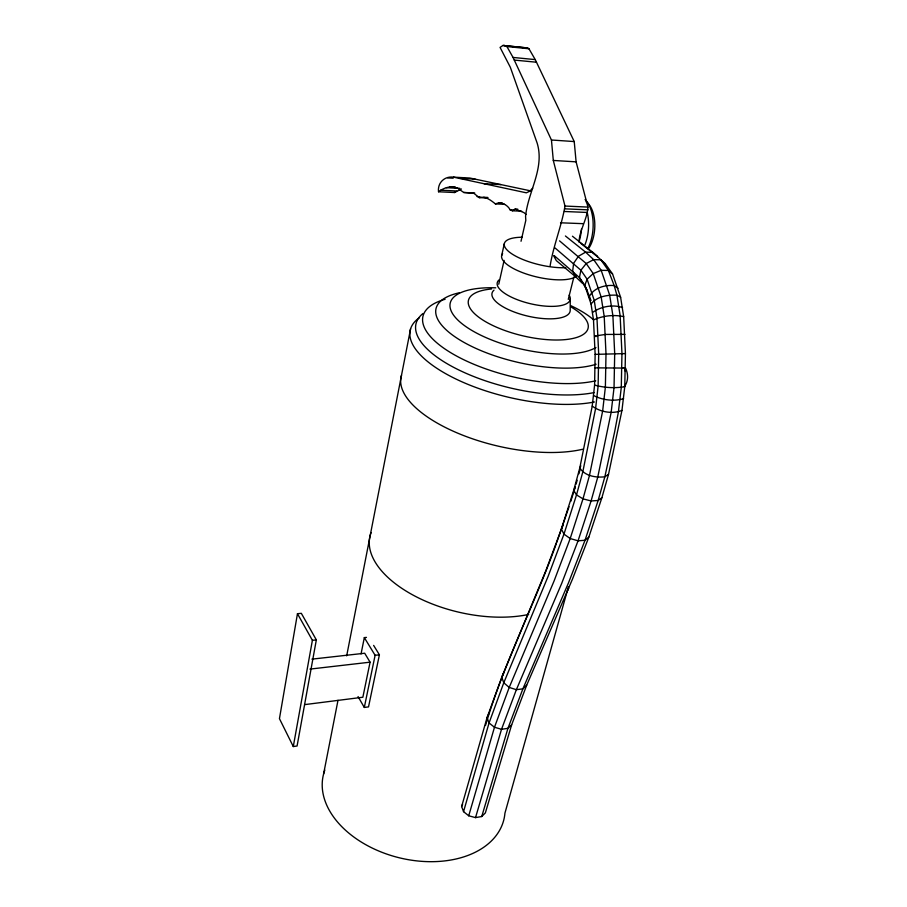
<?xml version="1.0" encoding="UTF-8"?>
<svg xmlns="http://www.w3.org/2000/svg" width="907" height="907" viewBox="0 0 907 907"><rect width="100%" height="100%" fill="white"/><g stroke="black" fill="none" stroke-linecap="round" stroke-linejoin="round"><path stroke-width="1.36" d="M572.442 236.217L592.759 252.35L605.457 263.982L612.554 273.971L620.615 297.269L623.665 316.645L625.433 353.583L624.764 386.699L621.953 410.429L608.529 474.327L601.908 497.66L588.847 537.069L572.408 579.301L526.706 685.159L511.661 724.795L485.358 812.899L481.742 816.527L475.529 817.615L468.726 815.79L463.545 811.652L461.629 806.55L487.025 717.754L501.764 677.257L545.821 570.832L561.41 529.076L573.7 490.358L579.788 467.978L592.226 406.075L594.595 385.078L595.139 354.376L593.495 319.91L591.058 304.026L584.788 285.365L579.437 277.542L554.177 255.593M570.254 298.822L570.208 310.489A40.067 14.172 13.1 0 1 524.291 315.239A40.067 14.172 13.1 0 1 493.986 290.149M297.462 613.71L279.447 718.65L293.29 746.54L297.077 746.008L316.339 639.889L301.328 613.336L297.462 613.71L312.393 640.308L293.29 746.54M323.595 773.977L337.994 700.317M346.678 655.852L410.588 328.788M361.043 653.947L364.331 637.61L366.451 637.383M311.906 659.14L364.693 653.233L370.079 662.178L362.857 697.234L304.899 704.592M373.627 645.399L379.409 654.809L368.525 706.893L364.308 707.449L375.113 655.296L364.331 637.61M501.639 255.706L504.303 243.756M498.748 284.242L504.099 260.411M521.026 241.262L525.811 220.356L525.561 216.32C527.976 191.694 544.835 168.487 537.171 143.147L510.324 67.243L500.074 47.413L502.943 45.463L527.659 47.969L528.974 48.774L535.232 59.601L574.233 141.56L576.104 161.843L587.94 207.079C587.305 218.712 580.072 229.278 579.04 241.058M550.118 265.955C553.372 245.672 561.603 226.036 564.993 206.059L553.304 160.448L551.445 140.007L513.056 57.447L506.911 46.552L504.077 45.35M568.27 299.389L573.882 277.009M576.115 484.123L577.169 480.257M578.915 473.805L579.97 469.939M568.485 586.591L504.927 813.182A92.979 62.311 14.1 0 1 399.987 857.954A92.979 62.311 14.1 0 1 324.831 770.111M485.494 725.475C503.895 663.051 534.359 605.037 556.206 543.849M463.545 811.652L489.054 722.958L503.77 682.778L548.145 576.296L563.973 534.132L576.512 494.905L582.793 471.923L595.57 408.717L598.121 386.189L598.699 354.081L596.976 318.176L594.244 300.387L587.101 279.209L580.899 270.218L554.914 247.849M468.726 815.79L494.474 727.267L509.224 687.427L554.064 581.013L570.197 538.531L582.997 498.861L589.493 475.381L602.645 411.041L605.377 387.13L606.001 353.775L604.221 316.577L601.182 297.054L593.223 273.585L586.217 263.529L559.528 240.854M475.529 817.615L501.526 729.285L516.366 689.694L561.682 583.428L578.054 540.821L591.092 500.959L597.736 477.207L611.171 412.288L614.039 387.595L614.697 353.549L612.883 315.636L609.674 295.115L601.182 270.32L593.666 259.64L585.627 252.146L565.412 235.979M481.742 816.527L507.943 728.355L522.897 688.832L568.53 582.782L585.026 540.266L598.144 500.494L604.844 476.799L614.629 431.891L618.381 412.061L621.284 387.436L621.953 353.469L620.139 315.659L616.93 295.194L614.198 285.58L608.404 270.467L600.853 259.821L593.666 259.64L586.217 263.529L580.899 270.218L579.437 277.542L586.965 290.07L590.865 300.523L589.108 296.952C593.439 287.916 604.844 284.685 614.198 285.58L618.052 288.256M556.694 542.522L569.052 506.707M570.741 501.39L575.412 486.696L573.7 490.358L576.512 494.905L582.997 498.861L591.092 500.959L598.144 500.494L601.908 497.66M461.629 806.55L462.593 804.328M503.793 672.62L501.764 677.257L503.77 682.778L509.224 687.427L516.366 689.694L522.897 688.832L526.706 685.159M488.975 713.333L487.025 717.754L489.054 722.958L494.474 727.267L501.526 729.285L507.943 728.355L511.661 724.795M563.258 524.96L561.41 529.076L563.973 534.132L570.197 538.531L578.054 540.821L585.026 540.266L588.847 537.069M580.843 465.847L579.788 467.978C584.89 476.084 595.967 477.83 604.844 476.799L608.529 474.327M591.058 304.026C596.908 296.328 607.826 294.73 616.93 295.194L620.615 297.269M532.738 188.18L529.677 191.252L526.343 192.817L453.466 177.148C444.521 175.901 437.344 182.919 438.535 191.762L454.611 192.522L461.425 188.996M438.535 191.762C443.274 188.157 449.43 186.014 455.393 187.046M592.6 312.416C600.797 306.509 612.985 304.151 622.553 307.609M449.974 186.785L457.151 187.851L463.715 192.465L473.987 193.384L479.202 197.624C485.562 195.844 490.868 200.368 495.426 203.894C500.845 201.195 507.682 204.903 510.188 209.914L512.398 210.787L515.131 209.052L517.795 209.166M593.495 319.91C602.679 315.772 613.824 314.389 623.665 316.645M621.953 410.429C612.61 414.295 600.241 412.107 592.226 406.075M623.608 398.695C613.982 401.552 602.531 400.168 593.632 395.565M624.764 386.699C614.855 388.4 604.277 387.765 594.595 385.078M309.967 669.105L370.079 662.178M375.113 655.296L379.409 654.809M312.393 640.308L316.339 639.889M595.139 354.376L625.433 353.583M560.537 222.793L583.382 223.678M510.188 209.914L514.167 210.084M512.398 210.787L521.684 211.184M565.084 208.848L588.042 209.846M564.449 211.49L587.385 212.465M498.521 202.941L502.455 203.111M564.993 206.059L587.94 207.079M495.426 203.894L504.575 204.302M477.048 196.604L479.837 196.728M483.726 197.261L487.921 197.465M479.202 197.624L487.569 198.021M440.575 190.209L456.686 190.98M463.715 192.465L474.712 192.987M446.403 187.704L459.906 188.373M484.1 183.736L500.936 184.597M453.466 177.148L469.815 178.021L531.377 191.026M458.715 178.282L475.143 179.144M447.775 177.931L453.194 178.214M553.304 160.448L576.104 161.843M551.445 140.007L574.233 141.56M595.128 367.857L625.388 368.083L624.027 367.766M513.056 57.447L535.232 59.601M514.28 60.077L536.479 62.22M502.943 45.463L527.659 47.969M506.911 46.552L528.974 48.774M624.98 334.377L605.536 334.434L594.686 336.043L595.944 336.656M515.131 209.052L523.861 212.578L526.083 214.392M580.514 243.144L597.611 256.726L592.759 252.35L585.627 252.146L578.485 256.228L573.643 263.279L572.668 271L575.82 276.941L582.249 283.165M575.82 276.941L556.32 260.615L553.735 255.865M612.554 273.971L608.404 270.467L601.182 270.32L593.223 273.585L587.101 279.209L584.788 285.365L586.965 290.07M600.853 259.821L605.457 263.982M358.072 696.587L364.308 707.449M454.532 191.604L454.611 192.522M565.798 267.701A39.568 12.721 13 0 1 510.936 253.234A39.568 12.721 13 0 1 522.319 237.226M576.342 276.295A39.398 12.97 13 0 1 529.11 274.889A39.398 12.97 13 0 1 502.637 253.62M587.441 213.383A30.872 15.975 -86.7 0 1 585.015 244.641M585.094 199.54A30.815 16.031 -86.7 0 1 587.781 248.586M586.069 201.83A27.029 14.115 -86.6 0 1 594.731 222.226A27.029 14.115 -86.6 0 1 588.938 248.065M581.455 229.074A30.951 15.884 -86.8 0 1 578.904 242.112M595.74 380.804A102.106 38.479 13.1 0 1 456.958 356.247A102.106 38.479 13.1 0 1 445.088 299.276M594.38 392.538A107.162 40.974 13.1 0 1 462.865 371.881A107.162 40.974 13.1 0 1 422.9 313.561M625.127 368.231A107.162 40.974 13.1 0 1 625.025 370.94M595.922 347.528A78.592 28.707 13.1 0 1 471.493 330.216A78.592 28.707 13.1 0 1 495.744 287.814M570.628 305.58A78.592 28.707 13.1 0 1 593.416 319.661M594.436 401.982A111.368 43.083 13.2 0 1 456.006 379.058A111.368 43.083 13.2 0 1 419.51 317.643M625.569 368.061A111.368 43.083 13.2 0 1 624.333 386.892M596.126 364.24A91.165 33.774 13.1 0 1 467.774 344.445A91.165 33.774 13.1 0 1 459.35 292.78M571.455 307.235A61.415 22.176 13.1 0 1 568.315 339.263A61.415 22.176 13.1 0 1 482.116 319.559A61.415 22.176 13.1 0 1 491.571 288.982M569.188 295.183A37.414 12.959 13.1 0 1 532.182 304.117A37.414 12.959 13.1 0 1 499.054 279.889M582.793 449.226A109.441 45.577 13.2 0 1 460.212 434.192A109.441 45.577 13.2 0 1 401.506 375.271M568.746 588.042A102.842 53.286 13.5 0 1 566.841 591.897M528.668 614.436A102.842 53.286 13.5 0 1 415.519 596.409A102.842 53.286 13.5 0 1 371.11 532.556"/></g></svg>
